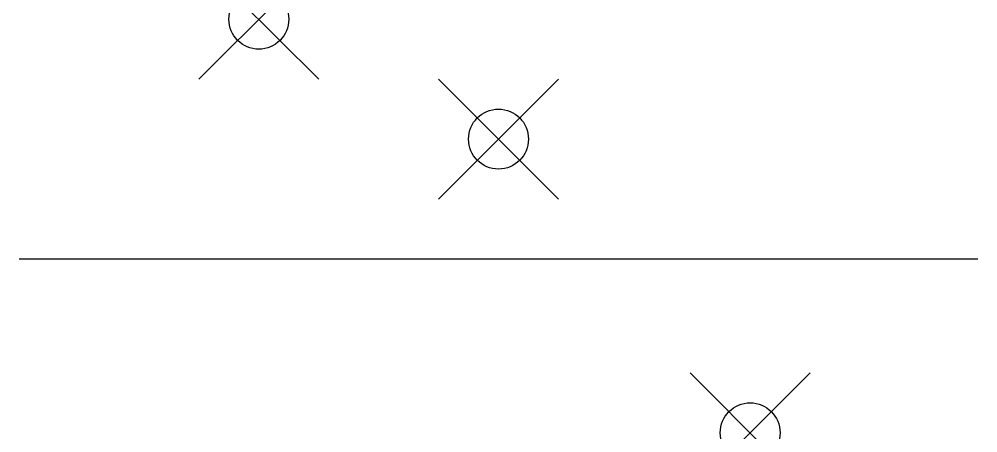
# Model space of a CAD drawing. Header units: metres. Extents: x 0 to 40, y -7.2 to 10.
import ezdxf

# ---------------------------------------------------------------- set-up
doc = ezdxf.new("R2010")
doc.units = ezdxf.units.M
doc.header["$MEASUREMENT"] = 0
doc.header["$PDMODE"] = 35
doc.header["$PDSIZE"] = 2.5
doc.layers.add('NODES', color=3, linetype='Continuous')

msp = doc.modelspace()

# ---------------------------------------------------------------- linework, layer by layer
msp.add_line((0, 0), (40, 0))
msp.add_point((10, 10))
at = {"color": 1}
msp.add_point((30.5, -7.25), dxfattribs=at)
at = {"layer": 'NODES'}
msp.add_point((20, 5), dxfattribs=at)

doc.saveas('drawing.dxf')
